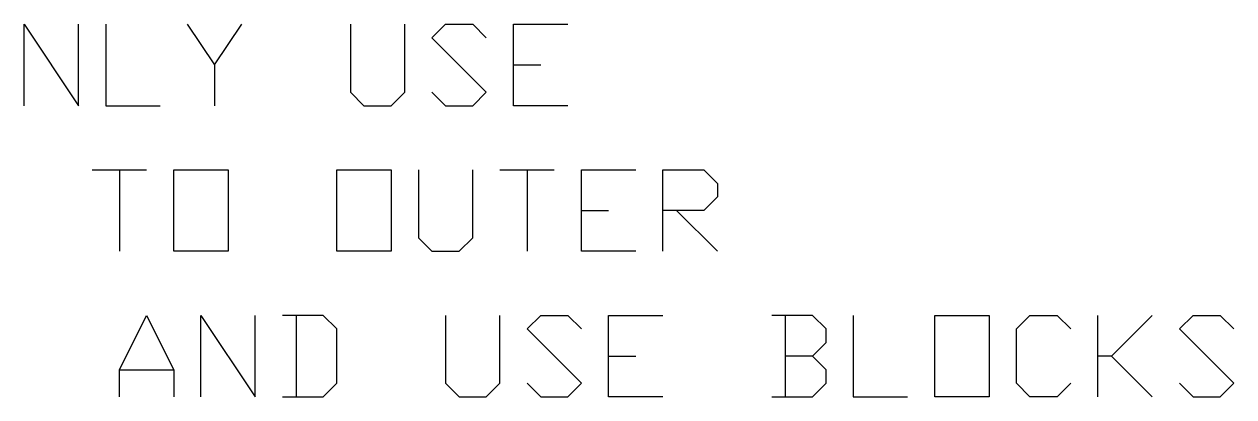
# Model space of a CAD drawing. Extents: x 1569 to 9588, y -6529 to -1210.
# Drawn here: x 8049 to 9179, y -4171 to -3823 of the extents above; entities that cross this region are included whole.
import ezdxf

# ---------------------------------------------------------------- set-up
doc = ezdxf.new("R2010")
doc.units = 0
doc.layers.add('Default_Layer', color=1, linetype='CONTINUOUS')

msp = doc.modelspace()

# ---------------------------------------------------------------- linework, layer by layer
at = {"layer": 'Default_Layer'}
for points in [[(8048.8, -3898.7), (8048.8, -3822.5), (8099.6, -3898.7), (8099.6, -3822.5)], [(8125, -3822.5), (8125, -3898.7), (8175.8, -3898.7)], [(8201.2, -3822.5), (8226.6, -3860.6), (8226.6, -3898.7)], [(8226.6, -3860.6), (8252, -3822.5)], [(8353.6, -3822.5), (8353.6, -3886), (8366.3, -3898.7), (8391.7, -3898.7), (8404.4, -3886), (8404.4, -3822.5)], [(8429.8, -3886), (8442.5, -3898.7), (8467.9, -3898.7), (8480.6, -3886), (8429.8, -3835.2), (8442.5, -3822.5), (8467.9, -3822.5), (8480.6, -3835.2)], [(8556.8, -3898.7), (8506, -3898.7), (8506, -3822.5), (8556.8, -3822.5)], [(8506, -3860.6), (8531.4, -3860.6)], [(8112.3, -3958.6), (8163.1, -3958.6)], [(8137.7, -3958.6), (8137.7, -4034.8)], [(8417.1, -3958.6), (8417.1, -4022.1), (8429.8, -4034.8), (8455.2, -4034.8), (8467.9, -4022.1), (8467.9, -3958.6)], [(8493.3, -3958.6), (8544.1, -3958.6)], [(8518.7, -3958.6), (8518.7, -4034.8)], [(8620.3, -4034.8), (8569.5, -4034.8), (8569.5, -3958.6), (8620.3, -3958.6)], [(8645.7, -4034.8), (8645.7, -3958.6), (8683.8, -3958.6), (8696.5, -3971.3), (8696.5, -3984), (8683.8, -3996.7), (8645.7, -3996.7)], [(8569.5, -3996.7), (8594.9, -3996.7)], [(8658.4, -3996.7), (8696.5, -4034.8)], [(8137.7, -4170.9), (8137.7, -4145.5), (8163.1, -4094.7), (8188.5, -4145.5), (8188.5, -4170.9)], [(8213.9, -4170.9), (8213.9, -4094.7), (8264.7, -4170.9), (8264.7, -4094.7)], [(8290.1, -4170.9), (8328.2, -4170.9), (8340.9, -4158.2), (8340.9, -4107.4), (8328.2, -4094.7), (8290.1, -4094.7)], [(8302.8, -4094.7), (8302.8, -4170.9)], [(8442.5, -4094.7), (8442.5, -4158.2), (8455.2, -4170.9), (8480.6, -4170.9), (8493.3, -4158.2), (8493.3, -4094.7)], [(8518.7, -4158.2), (8531.4, -4170.9), (8556.8, -4170.9), (8569.5, -4158.2), (8518.7, -4107.4), (8531.4, -4094.7), (8556.8, -4094.7), (8569.5, -4107.4)], [(8645.7, -4170.9), (8594.9, -4170.9), (8594.9, -4094.7), (8645.7, -4094.7)], [(8785.4, -4132.8), (8798.1, -4120.1), (8798.1, -4107.4), (8785.4, -4094.7), (8747.3, -4094.7)], [(8760, -4094.7), (8760, -4170.9)], [(8823.5, -4094.7), (8823.5, -4170.9), (8874.3, -4170.9)], [(9026.7, -4158.2), (9014, -4170.9), (8988.6, -4170.9), (8975.9, -4158.2), (8975.9, -4107.4), (8988.6, -4094.7), (9014, -4094.7), (9026.7, -4107.4)], [(9052.1, -4170.9), (9052.1, -4094.7)], [(9102.9, -4094.7), (9064.8, -4132.8), (9052.1, -4132.8)], [(9128.3, -4158.2), (9141, -4170.9), (9166.4, -4170.9), (9179.1, -4158.2), (9128.3, -4107.4), (9141, -4094.7), (9166.4, -4094.7), (9179.1, -4107.4)], [(8594.9, -4132.8), (8620.3, -4132.8)], [(8747.3, -4170.9), (8785.4, -4170.9), (8798.1, -4158.2), (8798.1, -4145.5), (8785.4, -4132.8), (8760, -4132.8)], [(9064.8, -4132.8), (9102.9, -4170.9)], [(8137.7, -4145.5), (8188.5, -4145.5)]]:
    msp.add_lwpolyline(points, dxfattribs=at)
for points in [[(8188.5, -4034.8), (8188.5, -3958.6), (8239.3, -3958.6), (8239.3, -4034.8), (8188.5, -4034.8)], [(8340.9, -4034.8), (8340.9, -3958.6), (8391.7, -3958.6), (8391.7, -4034.8), (8340.9, -4034.8)], [(8899.7, -4170.9), (8899.7, -4094.7), (8950.5, -4094.7), (8950.5, -4170.9), (8899.7, -4170.9)]]:
    msp.add_lwpolyline(points, close=True, dxfattribs=at)

doc.saveas('drawing.dxf')
